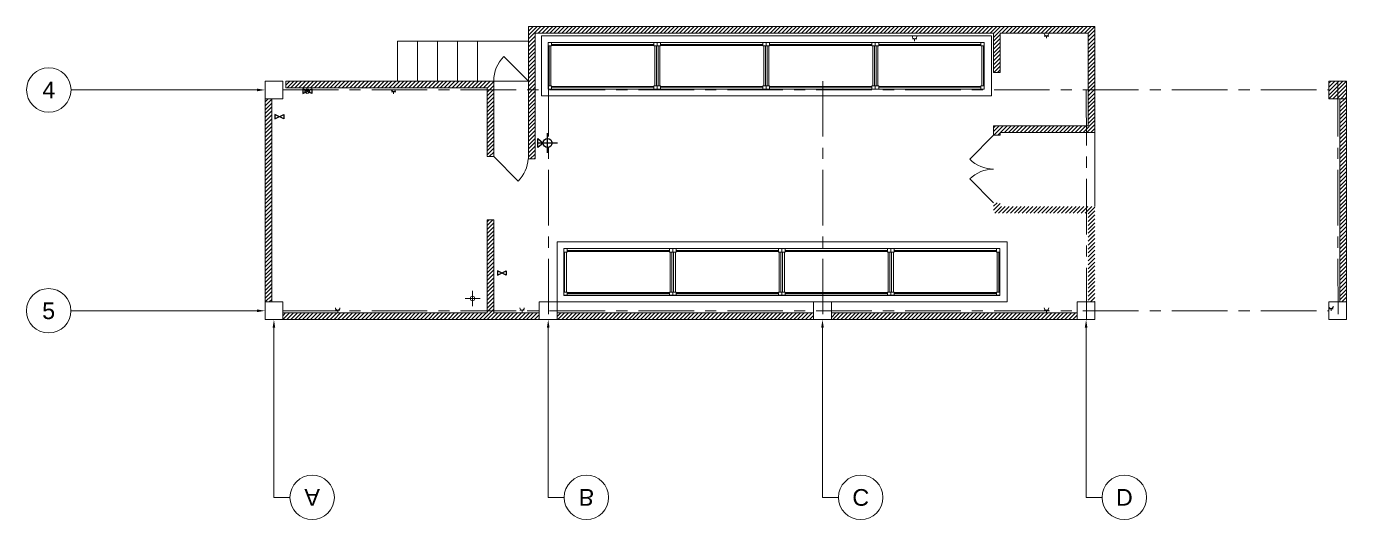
# Model space of a CAD drawing. Header units: inches. Extents: x -5.4 to 60.6, y -8.4 to 24.6.
# Drawn here: x 30.91 to 60.61, y -4.5 to 6.6 of the extents above; entities that cross this region are included whole.
import ezdxf
from ezdxf import colors
from ezdxf.entities.mleader import LeaderData, LeaderLine
from ezdxf.enums import TextEntityAlignment as Align
from ezdxf.math import Vec2, Vec3

# ---------------------------------------------------------------- set-up
doc = ezdxf.new("R2010")
doc.units = ezdxf.units.IN
doc.header["$MEASUREMENT"] = 0
doc.linetypes.add('CENTER', pattern=[2, 1.25, -0.25, 0.25, -0.25])
doc.linetypes.add('CENTER2', pattern=[1.125, 0.75, -0.125, 0.125, -0.125])
for name, color, linetype, lineweight in [('COLUMNA', 1, 'Continuous', 9), ('Electrico', 7, 'Continuous', 5), ('ESTIBAS', 40, 'Continuous', 5), ('MUEBLES', 8, 'Continuous', 5), ('MUROS', 162, 'Continuous', 5), ('PUERTAS', 2, 'Continuous', 5), ('PUNTO FIJO', 3, 'Continuous', 5)]:
    doc.layers.add(name, color=color, linetype=linetype, lineweight=lineweight)
doc.layers.add('COTAS', color=7, linetype='Continuous', lineweight=9, transparency=0.6)
doc.layers.add('EJES', color=1, linetype='CENTER', lineweight=9, transparency=0.6)
for name, color, linetype in [('Extintores', 10, 'Continuous'), ('Sum Agua pot', 116, 'Continuous'), ('Sum Aire', 140, 'Continuous')]:
    doc.layers.add(name, color=color, linetype=linetype)
doc.layers.add('INS. RDV', color=7, linetype='Continuous', lineweight=5, true_color=0x959595)
doc.styles.get("Standard").update_dxf_attribs({"font": 'arial.ttf'})

# ---------------------------------------------------------------- blocks, each defined once
blk = doc.blocks.new('escalera')
at = {"layer": 'PUNTO FIJO'}
blk.add_lwpolyline([(0, 0), (0, 0.9), (2.942, 0.9), (2.942, 0)], close=True, dxfattribs=at)
blk.add_lwpolyline([(0, 0.9), (0.45, 0.9), (0.45, 0), (0.9, 0), (0.9, 0.9), (1.35, 0.9), (1.35, 0), (1.8, 0), (1.8, 0.9)], dxfattribs=at)
blk = doc.blocks.new('_TagCircle')
at = {"color": 0, "linetype": 'ByBlock', "lineweight": -2, "transparency": 16777216}
blk.add_circle((0, 0), 0.125, dxfattribs=at)
at = {"layer": 'PUNTO FIJO', "color": 0, "transparency": 16777216}
blk.add_attdef('NÚMEROETIQUETA', text='', height=0.09375, dxfattribs=at).set_placement((0, -0.046875), align=Align.CENTER)
blk = doc.blocks.new('RACK 2.05x0.99')
at = {"layer": 'MUEBLES', "color": 5}
for p, q in [((0.018, 0.014), (0.018, 0.914)), ((0.058, 0.014), (0.058, 0.914)), ((2.394, 0.014), (2.394, 0.914)), ((2.434, 0.014), (2.434, 0.914))]:
    blk.add_line(p, q, dxfattribs=at)
at = {"layer": 'MUEBLES', "color": 1}
for p, q in [((0.076, 0.99), (2.376, 0.99)), ((0.076, 0.99), (0.076, 0.925)), ((0.076, 0.945), (2.376, 0.945)), ((0.076, 0.925), (2.376, 0.925)), ((2.376, 0.99), (2.376, 0.925)), ((0.076, 0.003), (2.376, 0.003)), ((0.076, -0.062), (0.076, 0.003)), ((2.376, -0.062), (2.376, 0.003)), ((0.076, -0.017), (2.376, -0.017)), ((0.076, -0.062), (2.376, -0.062))]:
    blk.add_line(p, q, dxfattribs=at)
at = {"layer": 'MUEBLES', "color": 5}
for points in [[(0, 0.99), (0, 0.914), (0.076, 0.914), (0.076, 0.99)], [(2.376, 0.99), (2.376, 0.914), (2.452, 0.914), (2.452, 0.99)], [(0, -0.062), (0, 0.014), (0.076, 0.014), (0.076, -0.062)], [(2.376, -0.062), (2.376, 0.014), (2.452, 0.014), (2.452, -0.062)]]:
    blk.add_lwpolyline(points, close=True, dxfattribs=at)
blk = doc.blocks.new('Suministro electrico')
at = {"layer": 'Electrico'}
for p, q in [((0, 0.047), (0.1, 0.047)), ((0.05, 0.05), (0.05, 0))]:
    blk.add_line(p, q, dxfattribs=at)
blk.add_arc((0.05, 0.1), 0.05, 180, 0, dxfattribs=at)
blk = doc.blocks.new('Sum agua')
at = {"layer": 'Sum Agua pot'}
for p, q in [((0, 0.1), (0, 0)), ((0.2, 0), (0, 0.1)), ((0, 0), (0.2, 0.1)), ((0.2, 0.1), (0.2, 0))]:
    blk.add_line(p, q, dxfattribs=at)
blk = doc.blocks.new('*U16')
at = {"layer": 'PUNTO FIJO', "color": 0, "linetype": 'CENTER2', "transparency": 16777216}
for p, q in [((-0.17, 0), (-0.01, 0)), ((0, 0.01), (0, 0.17)), ((0.01, 0), (0.17, 0)), ((0, -0.17), (0, -0.01))]:
    blk.add_line(p, q, dxfattribs=at)
at = {"layer": 'PUNTO FIJO', "color": 0, "linetype": 'Continuous', "transparency": 16777216}
for p, q in [((-0.005, 0), (0.005, 0)), ((0, -0.005), (0, 0.005))]:
    blk.add_line(p, q, dxfattribs=at)
blk = doc.blocks.new('Cifon')
at = {"layer": 'PUNTO FIJO'}
blk.add_circle((0.17, 0.17), 0.05, dxfattribs=at)
at = {"layer": 'PUNTO FIJO', "linetype": 'CENTER2'}
blk.add_blockref('*U16', (0.17, 0.17), dxfattribs=at)
blk = doc.blocks.new('Suministro aire')
at = {"layer": 'Sum Aire'}
for p, q in [((0, 0.1), (0, 0)), ((0.2, 0), (0, 0.1)), ((0, 0), (0.2, 0.1)), ((0.2, 0.1), (0.2, 0))]:
    blk.add_line(p, q, dxfattribs=at)
blk.add_circle((0.1, 0.05), 0.05, dxfattribs=at)
blk = doc.blocks.new('*U27')
at = {"layer": 'Extintores', "color": 0, "linetype": 'CENTER2', "transparency": 16777216}
for p, q in [((-0.22, 0), (-0.02, 0)), ((0, 0.02), (0, 0.22)), ((0.02, 0), (0.22, 0)), ((0, -0.22), (0, -0.02))]:
    blk.add_line(p, q, dxfattribs=at)
at = {"layer": 'Extintores', "color": 0, "linetype": 'Continuous', "transparency": 16777216}
for p, q in [((-0.01, 0), (0.01, 0)), ((0, -0.01), (0, 0.01))]:
    blk.add_line(p, q, dxfattribs=at)
blk = doc.blocks.new('Extintores')
at = {"layer": 'Extintores'}
for p, q in [((0.22, 0.32), (0.12, 0.44)), ((0.12, 0.44), (0.32, 0.44)), ((0.32, 0.44), (0.22, 0.32))]:
    blk.add_line(p, q, dxfattribs=at)
blk.add_circle((0.22, 0.22), 0.1, dxfattribs=at)
at = {"layer": 'Extintores', "linetype": 'CENTER2'}
blk.add_blockref('*U27', (0.22, 0.22), dxfattribs=at)
blk = doc.blocks.new('Estructura piso 2')
at = {"layer": 'COLUMNA'}
for points in [[(5.367, 9.87), (5.767, 9.87), (5.767, 9.47), (5.367, 9.47)], [(29.297, 9.87), (29.697, 9.87), (29.697, 9.47), (29.297, 9.47)], [(5.367, 4.9), (5.767, 4.9), (5.767, 4.5), (5.367, 4.5)], [(11.537, 4.9), (11.937, 4.9), (11.937, 4.5), (11.537, 4.5)], [(18.107, 4.9), (17.707, 4.9), (17.707, 4.5), (18.107, 4.5)], [(24.037, 4.9), (23.637, 4.9), (23.637, 4.5), (24.037, 4.5)], [(29.297, 4.9), (29.697, 4.9), (29.697, 4.5), (29.297, 4.5)]]:
    blk.add_lwpolyline(points, close=True, dxfattribs=at)
at = {"layer": 'EJES'}
for p, q in [((11.742, 9.87), (11.744, 4.5)), ((17.912, 9.87), (17.914, 4.5)), ((5.767, 9.67), (29.297, 9.67)), ((5.767, 4.7), (29.297, 4.7))]:
    blk.add_line(p, q, dxfattribs=at)
ml = blk.add_multileader_block('Standard', dxfattribs=at)
ml.set_content('_TagCircle', color=256, scale=4)
ml.set_attribute('NÚMEROETIQUETA', '4', width=0)
ml.set_leader_properties()
ml.build(insert=Vec2(0, 0))
ml.multileader.update_dxf_attribs({"dogleg_length": 0.36, "arrow_head_size": 0.18})
ctx = ml.context
ctx.base_point, ctx.char_height, ctx.arrow_head_size, ctx.landing_gap_size, ctx.plane_origin = Vec3(0.003, 9.67), 0.18, 0.18, 0.09, Vec3(5.367, 9.67)
notes = []
notes.append((ctx, [(0, (1, 1, 0), (1.363, 9.67), (-1, 0), 0.36, [(0, [(5.367, 9.67)], 0, [])])]))
ctx.block.insert = Vec3(0.503, 9.67)
ml = blk.add_multileader_block('Standard', dxfattribs=at)
ml.set_content('_TagCircle', color=256, scale=4)
ml.set_attribute('NÚMEROETIQUETA', '5', width=0)
ml.set_leader_properties()
ml.build(insert=Vec2(0, 0))
ml.multileader.update_dxf_attribs({"dogleg_length": 0.36, "arrow_head_size": 0.18})
ctx = ml.context
ctx.base_point, ctx.char_height, ctx.arrow_head_size, ctx.landing_gap_size, ctx.plane_origin = Vec3(-0.001, 4.7), 0.18, 0.18, 0.09, Vec3(5.367, 4.7)
notes.append((ctx, [(0, (1, 1, 0), (1.359, 4.7), (-1, 0), 0.36, [(0, [(5.367, 4.7)], 0, [])])]))
ctx.block.insert = Vec3(0.499, 4.7)
ml = blk.add_multileader_block('Standard', dxfattribs=at)
ml.set_content('_TagCircle', color=256, scale=-4)
ml.set_attribute('NÚMEROETIQUETA', 'A', width=0)
ml.set_leader_properties()
ml.build(insert=Vec2(0, 0))
ml.multileader.update_dxf_attribs({"dogleg_length": 0.36, "arrow_head_size": 0.18})
ctx = ml.context
ctx.base_point, ctx.char_height, ctx.arrow_head_size, ctx.landing_gap_size, ctx.plane_origin = Vec3(5.927, 0.5), 0.18, 0.18, 0.09, Vec3(5.567, 4.5)
notes.append((ctx, [(0, (1, 1, 0), (5.567, 0.5), (1, 0), 0.36, [(0, [(5.567, 4.5)], 0, [])])]))
ctx.block.insert, ctx.block.rotation, ctx.block.scale = Vec3(6.427, 0.5), 3.141593, Vec3(-4, 4, 4)
ml = blk.add_multileader_block('Standard', dxfattribs=at)
ml.set_content('_TagCircle', color=256, scale=-4)
ml.set_attribute('NÚMEROETIQUETA', 'B', width=0)
ml.set_leader_properties()
ml.build(insert=Vec2(0, 0))
ml.multileader.update_dxf_attribs({"dogleg_length": 0.36, "arrow_head_size": 0.18})
ctx = ml.context
ctx.base_point, ctx.char_height, ctx.arrow_head_size, ctx.landing_gap_size, ctx.plane_origin = Vec3(12.097, 0.5), 0.18, 0.18, 0.09, Vec3(11.737, 4.5)
notes.append((ctx, [(0, (1, 1, 0), (11.737, 0.5), (1, 0), 0.36, [(0, [(11.737, 4.5)], 0, [])])]))
ctx.block.insert, ctx.block.rotation, ctx.block.scale = Vec3(12.597, 0.5), 3.141593, Vec3(-4, 4, 4)
ml = blk.add_multileader_block('Standard', dxfattribs=at)
ml.set_content('_TagCircle', color=256, scale=-4)
ml.set_attribute('NÚMEROETIQUETA', 'C', width=0)
ml.set_leader_properties()
ml.build(insert=Vec2(0, 0))
ml.multileader.update_dxf_attribs({"dogleg_length": 0.36, "arrow_head_size": 0.18})
ctx = ml.context
ctx.base_point, ctx.char_height, ctx.arrow_head_size, ctx.landing_gap_size, ctx.plane_origin = Vec3(18.267, 0.5), 0.18, 0.18, 0.09, Vec3(17.907, 4.5)
notes.append((ctx, [(0, (1, 1, 0), (17.907, 0.5), (1, 0), 0.36, [(0, [(17.907, 4.5)], 0, [])])]))
ctx.block.insert, ctx.block.rotation, ctx.block.scale = Vec3(18.767, 0.5), 3.141593, Vec3(-4, 4, 4)
ml = blk.add_multileader_block('Standard', dxfattribs=at)
ml.set_content('_TagCircle', color=256, scale=-4)
ml.set_attribute('NÚMEROETIQUETA', 'D', width=0)
ml.set_leader_properties()
ml.build(insert=Vec2(0, 0))
ml.multileader.update_dxf_attribs({"dogleg_length": 0.36, "arrow_head_size": 0.18})
ctx = ml.context
ctx.base_point, ctx.char_height, ctx.arrow_head_size, ctx.landing_gap_size, ctx.plane_origin = Vec3(24.197, 0.5), 0.18, 0.18, 0.09, Vec3(23.837, 4.5)
notes.append((ctx, [(0, (1, 1, 0), (23.837, 0.5), (1, 0), 0.36, [(0, [(23.837, 4.5)], 0, [])])]))
ctx.block.insert, ctx.block.rotation, ctx.block.scale = Vec3(24.697, 0.5), 3.141593, Vec3(-4, 4, 4)
for ctx, leaders in notes:
    for number, flags, end, landing, length, lines in leaders:
        leader = LeaderData()
        leader.index, (leader.has_last_leader_line, leader.has_dogleg_vector, leader.attachment_direction) = number, flags
        leader.last_leader_point, leader.dogleg_vector, leader.dogleg_length = Vec3(end), Vec3(landing), length
        for number, points, colour, breaks in lines:
            line = LeaderLine()
            line.index, line.vertices, line.color, line.breaks = number, Vec3.list(points), colors.encode_raw_color(colour), breaks
            leader.lines.append(line)
        ctx.leaders.append(leader)

msp = doc.modelspace()

# ---------------------------------------------------------------- hatches: boundary and pattern name
at = {"layer": 'INS. RDV', "transparency": 33554567}
h = msp.add_hatch(dxfattribs=at)
h.set_pattern_fill('ANSI31', color=256, scale=0.5)
h.paths.add_polyline_path([(42.35278, 6.45), (52.66913, 6.45), (52.66913, 5.56), (52.81913, 5.56), (52.81913, 6.45), (54.79913, 6.45), (54.79913, 4.36), (52.66913, 4.36), (52.66913, 4.15), (52.81913, 4.15), (52.81913, 4.21), (54.94913, 4.21), (54.94913, 4.6), (54.94913, 6.6), (42.20278, 6.6), (42.20278, 5.37), (42.20278, 3.62), (42.35278, 3.62)])
h.paths.add_polyline_path([(60.20913, 4.97), (60.60913, 4.97), (60.60913, 5.37), (60.20913, 5.37)], flags=17)
h.paths.add_polyline_path([(36.42913, 4.97), (36.27913, 4.97), (36.27913, 0.4), (36.42913, 0.4)])
h.paths.add_polyline_path([(41.42278, 2.24981), (41.27278, 2.24981), (41.27399, 0.15), (36.67913, 0.15), (36.67913, 0), (41.42397, 0.00252), (42.44913, 0.00249), (42.44913, 0.15249), (41.42393, 0.15252)])
h.paths.add_polyline_path([(41.42278, 5.36981), (37.57399, 5.37), (36.74399, 5.37), (36.74399, 5.22), (37.57399, 5.22), (41.27388, 5.21981), (41.27278, 3.66981), (41.42278, 3.66981)])
h = msp.add_hatch(dxfattribs=at)
h.set_pattern_fill('ANSI31', color=256, scale=0.5)
h.paths.add_polyline_path([(60.60913, 4.97), (60.45913, 4.97), (60.45913, 0.4), (60.60913, 0.4)])
h = msp.add_hatch(dxfattribs=at)
h.set_pattern_fill('ANSI31', color=256, scale=0.5)
h.paths.add_polyline_path([(54.75499, 2.55), (52.81913, 2.55), (52.81913, 2.63), (52.66913, 2.63), (52.66913, 2.4), (54.75505, 2.4)])
h.paths.add_polyline_path([(54.94913, 2.4), (54.94913, 2.55), (54.75499, 2.55), (54.75505, 2.4), (54.79913, 2.4), (54.79913, 0.4), (54.94913, 0.4)])
h.paths.add_polyline_path([(54.54913, 0.15), (49.01913, 0.15), (49.01913, 0), (54.54913, 0)])
h.paths.add_polyline_path([(48.61913, 0.15), (42.84913, 0.15), (42.84913, 0), (48.61913, 0)])

# ---------------------------------------------------------------- linework, layer by layer
at = {"layer": 'EJES'}
for p, q in [((60.41403, 5.37), (60.41586, 0)), ((54.7541, 5.17), (54.75586, 0))]:
    msp.add_line(p, q, dxfattribs=at)
at = {"layer": 'ESTIBAS'}
for points in [[(52.62304, 6.38864), (42.50104, 6.38864), (42.50104, 5.03864), (52.62304, 5.03864)], [(52.97113, 1.75), (42.84913, 1.75), (42.84913, 0.4), (52.97113, 0.4)]]:
    msp.add_lwpolyline(points, close=True, dxfattribs=at)
for points in [[(42.65104, 5.18864), (42.65104, 6.23664), (52.45903, 6.23664), (52.45903, 5.18864), (42.65104, 5.18864)], [(42.99913, 0.55), (42.99913, 1.598), (52.80713, 1.598), (52.80713, 0.55), (42.99913, 0.55)]]:
    msp.add_lwpolyline(points, dxfattribs=at)
at = {"layer": 'MUROS'}
msp.add_line((54.94913, 4.21), (54.94913, 2.55), dxfattribs=at)
for points in [[(54.94913, 4.36), (54.94913, 6.6), (54.94913, 6.6), (42.20278, 6.6), (42.20278, 6.6), (42.20278, 5.37), (42.20278, 3.62), (42.35278, 3.62), (42.35278, 3.62), (42.35278, 6.45), (42.35278, 6.45), (42.35278, 6.45), (42.35278, 6.45), (42.35278, 6.45), (52.66913, 6.45), (52.66913, 5.56), (52.81913, 5.56), (52.81913, 6.45), (54.79913, 6.45), (54.79913, 4.36), (52.66913, 4.36), (52.66913, 4.15), (52.81913, 4.15), (52.81913, 4.21), (52.81913, 4.21), (54.94913, 4.21), (54.94913, 4.6)], [(41.27399, 5.21981), (37.57399, 5.22), (37.57399, 5.22), (37.57399, 5.22), (36.74399, 5.22), (36.74399, 5.37), (37.57399, 5.37), (37.57399, 5.37), (37.57399, 5.37), (37.57399, 5.37), (41.42278, 5.36981), (41.42278, 5.36981), (41.42278, 3.66981), (41.27278, 3.66981), (41.27388, 5.21981)], [(41.42393, 0.00252), (41.42393, 0.00252), (42.44913, 0.00249), (42.44913, 0.15249), (41.42393, 0.15252), (41.42278, 2.24981), (41.27278, 2.24981), (41.27399, 0.15), (36.67913, 0.15), (36.67913, 0), (41.42397, 0.00252), (41.42397, 0.00249)]]:
    msp.add_lwpolyline(points, dxfattribs=at)
for points in [[(36.42913, 4.97), (36.27913, 4.97), (36.27913, 0.4), (36.42913, 0.4)], [(60.45913, 0.4), (60.60913, 0.4), (60.60913, 4.97), (60.45913, 4.97)], [(48.61913, 0), (48.61913, 0.15), (42.84913, 0.15), (42.84913, 0)], [(54.54913, 0), (54.54913, 0.15), (49.01913, 0.15), (49.01913, 0)]]:
    msp.add_lwpolyline(points, close=True, dxfattribs=at)
at = {"layer": 'PUERTAS'}
for p, q in [((42.20278, 5.37), (41.65123, 5.92154)), ((52.66913, 4.15), (52.13173, 3.6126)), ((41.42278, 3.66981), (41.97432, 3.11827)), ((52.66913, 2.63), (52.13173, 3.1674))]:
    msp.add_line(p, q, dxfattribs=at)
for centre, radius, start, end in [((42.20278, 5.37), 0.78, 135, 180.013736), ((41.42278, 3.66981), 0.78, 315, 356.390094), ((52.66913, 4.15), 0.76, 225, 270), ((52.66913, 2.63), 0.76, 90, 135)]:
    msp.add_arc(centre, radius, start, end, dxfattribs=at)

# ---------------------------------------------------------------- block references
at = {"layer": 'COTAS'}
for p in [(42.65104, 5.24664), (45.10304, 5.24664), (47.55504, 5.24664), (50.00703, 5.24664), (42.99913, 0.608), (45.45113, 0.608), (47.90313, 0.608), (50.35513, 0.608)]:
    msp.add_blockref('RACK 2.05x0.99', p, dxfattribs=at)
at = {"layer": 'Electrico'}
for p in [(50.84037, 6.27015), (53.80848, 6.33442), (39.12165, 5.08294), (60.20913, 0.2), (37.86324, 0.1641), (42.011, 0.1641), (53.80848, 0.1641)]:
    msp.add_blockref('Suministro electrico', p, dxfattribs=at)
at = {"layer": 'Extintores', "rotation": 90}
msp.add_blockref('Extintores', (42.85476, 3.7553), dxfattribs=at)
at = {"layer": 'MUROS'}
for name, p in [('escalera', (39.26035, 5.37)), ('Estructura piso 2', (30.91227, -4.5))]:
    msp.add_blockref(name, p, dxfattribs=at)
at = {"layer": 'PUNTO FIJO'}
msp.add_blockref('Cifon', (40.77785, 0.30563), dxfattribs=at)
at = {"layer": 'Sum Agua pot'}
for p in [(36.50119, 4.51937), (41.50658, 0.9985)]:
    msp.add_blockref('Sum agua', p, dxfattribs=at)
at = {"layer": 'Sum Aire'}
msp.add_blockref('Suministro aire', (37.12868, 5.09259), dxfattribs=at)

doc.saveas('drawing.dxf')
